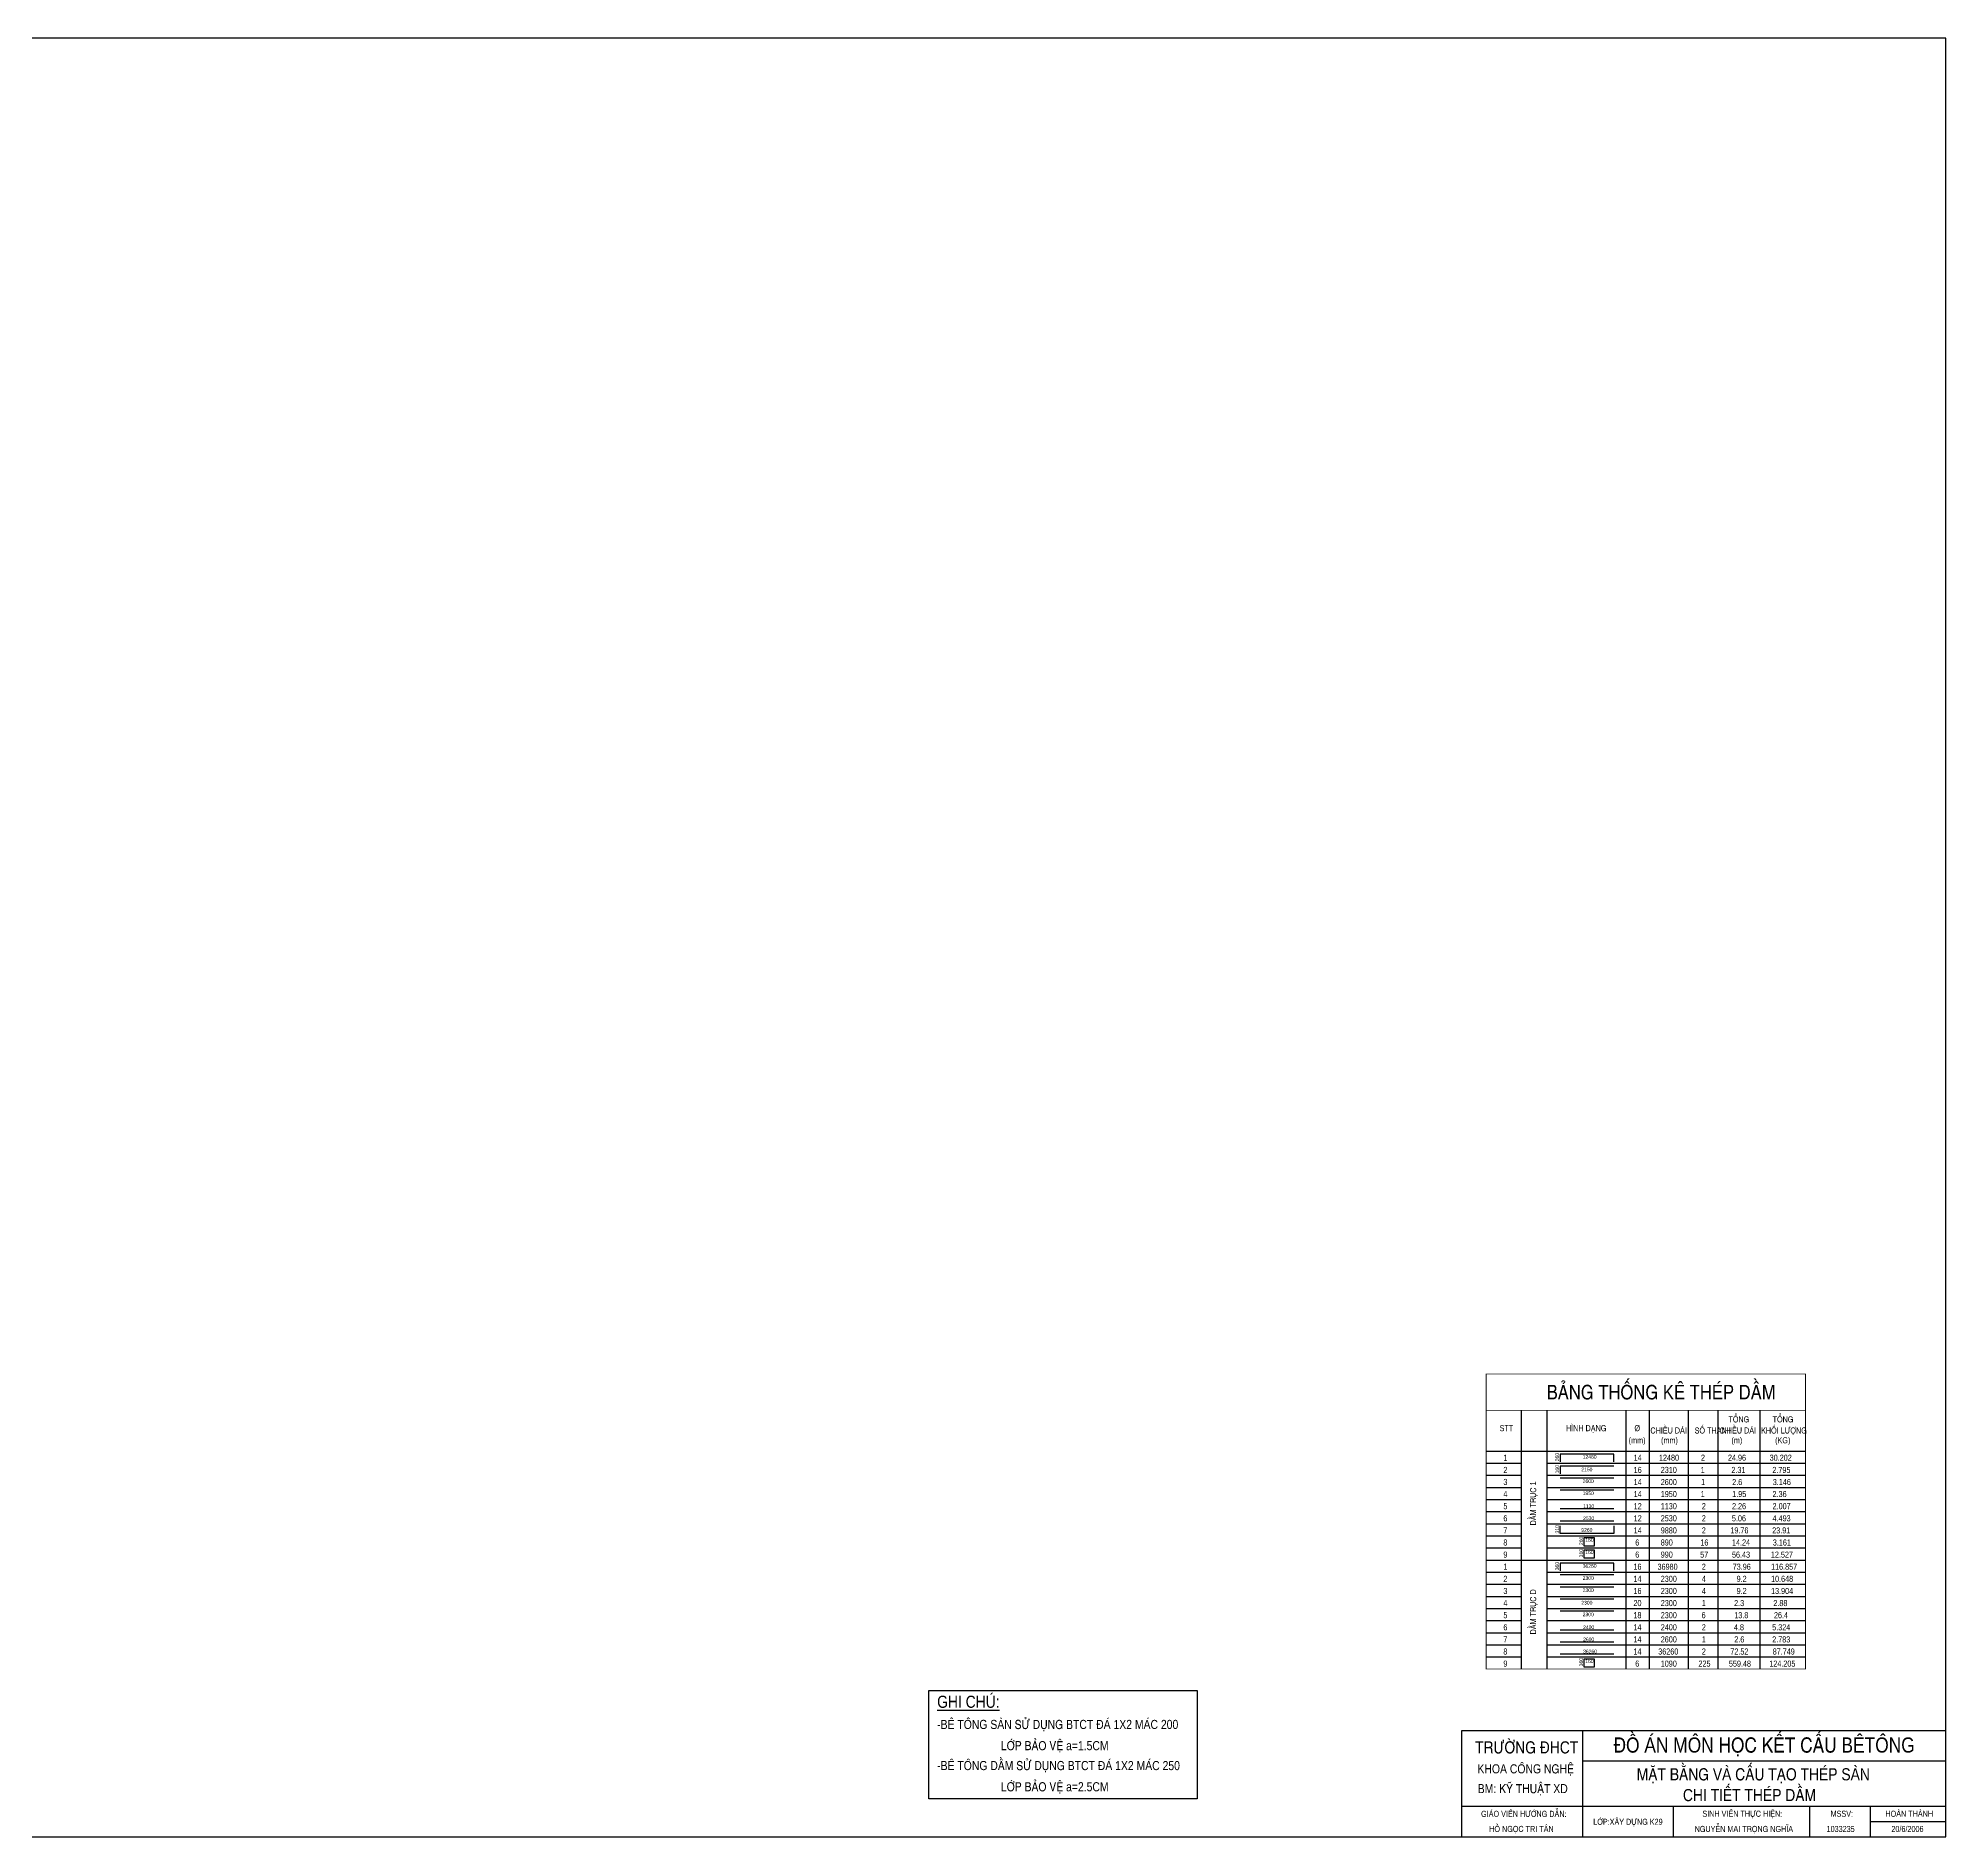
# Model space of a CAD drawing. Extents: x -317 to 4260, y -2056 to 757.
# Drawn here: x 313 to 943, y -909 to -315 of the extents above; entities that cross this region are included whole.
import ezdxf

# ---------------------------------------------------------------- set-up
doc = ezdxf.new("R2010")
doc.units = 0
doc.header["$MEASUREMENT"] = 0
for name, color, linetype in [('cot', 8, 'CONTINUOUS'), ('TEXT', 7, 'CONTINUOUS'), ('THEP', 6, 'CONTINUOUS'), ('TUONG', 7, 'CONTINUOUS')]:
    doc.layers.add(name, color=color, linetype=linetype)
doc.styles.add('DIM-NEW', font='VHELVCN.TTF')

msp = doc.modelspace()

# ---------------------------------------------------------------- linework, layer by layer
at = {"layer": 'cot', "lineweight": -2, "ltscale": 10}
for p, q in [((791.412, -785.891), (802.937, -785.891)), ((811.457, -785.891), (896.881, -785.891)), ((791.412, -789.891), (802.937, -789.891)), ((811.457, -789.891), (896.881, -789.891)), ((791.412, -793.891), (802.937, -793.891)), ((791.412, -797.891), (802.937, -797.891)), ((811.457, -793.891), (896.881, -793.891)), ((811.457, -797.891), (896.881, -797.891)), ((791.412, -801.891), (802.937, -801.891)), ((791.412, -805.891), (802.937, -805.891)), ((811.457, -801.891), (896.881, -801.891)), ((811.457, -805.891), (896.881, -805.891)), ((791.412, -809.891), (802.937, -809.891)), ((811.457, -809.891), (896.881, -809.891)), ((791.412, -813.891), (802.937, -813.891)), ((811.457, -813.891), (896.881, -813.891)), ((791.412, -821.891), (802.937, -821.891)), ((811.457, -821.891), (896.881, -821.891)), ((791.412, -825.891), (802.937, -825.891)), ((791.412, -829.891), (802.937, -829.891)), ((811.457, -825.891), (896.881, -825.891)), ((811.457, -829.891), (896.881, -829.891)), ((791.412, -833.891), (802.937, -833.891)), ((791.412, -837.891), (802.937, -837.891)), ((811.457, -833.891), (896.881, -833.891)), ((811.457, -837.891), (896.881, -837.891)), ((791.412, -841.891), (802.937, -841.891)), ((811.457, -841.891), (896.881, -841.891)), ((791.412, -845.891), (802.937, -845.891)), ((791.412, -849.891), (802.937, -849.891)), ((811.457, -845.891), (896.881, -845.891)), ((811.457, -849.891), (896.881, -849.891))]:
    msp.add_line(p, q, dxfattribs=at)
at = {"layer": 'TEXT', "ltscale": 10}
msp.add_lwpolyline([(103.231, -909.296), (943.231, -909.296), (943.231, -315.296), (103.231, -315.296)], close=True, dxfattribs=at)
at = {"layer": 'THEP'}
for p, q in [((823.231, -874.296), (823.231, -909.296)), ((943.231, -899.296), (783.231, -899.296)), ((853.231, -899.296), (853.231, -909.296)), ((898.231, -899.296), (898.231, -909.296)), ((918.231, -899.296), (918.231, -909.296)), ((943.231, -904.296), (918.231, -904.296))]:
    msp.add_line(p, q, dxfattribs=at)
at = {"layer": 'THEP', "ltscale": 10}
for points in [[(833.573, -785.431), (833.573, -782.898), (833.573, -782.898), (832.823, -782.898), (815.82, -782.898), (815.82, -782.898), (815.82, -785.431)], [(833.573, -786.898), (832.823, -786.898), (815.82, -786.898), (815.82, -786.898), (815.82, -789.431)], [(833.573, -790.795), (832.823, -790.795), (816.57, -790.795), (815.82, -790.795)], [(833.573, -794.795), (832.823, -794.795), (816.57, -794.795), (815.82, -794.795)], [(833.573, -801.002), (832.823, -801.002), (816.57, -801.002), (815.82, -801.002)], [(833.573, -805.002), (832.823, -805.002), (816.57, -805.002), (815.82, -805.002)], [(833.573, -806.602), (833.573, -809.135), (833.573, -809.135), (832.823, -809.135), (815.82, -809.135), (815.82, -809.135), (815.82, -806.602)], [(833.573, -821.431), (833.573, -818.898), (833.573, -818.898), (832.823, -818.898), (815.82, -818.898), (815.82, -818.898), (815.82, -821.431)], [(833.573, -822.795), (832.823, -822.795), (816.57, -822.795), (815.82, -822.795)], [(833.573, -826.795), (832.823, -826.795), (816.57, -826.795), (815.82, -826.795)], [(833.573, -830.795), (832.823, -830.795), (816.57, -830.795), (815.82, -830.795)], [(833.573, -834.795), (832.823, -834.795), (816.57, -834.795), (815.82, -834.795)], [(833.573, -841.002), (832.823, -841.002), (816.57, -841.002), (815.82, -841.002)], [(833.573, -845.002), (832.823, -845.002), (816.57, -845.002), (815.82, -845.002)], [(833.573, -849.002), (832.823, -849.002), (816.57, -849.002), (815.82, -849.002)]]:
    msp.add_lwpolyline(points, dxfattribs=at)
at = {"layer": 'THEP'}
for points in [[(823.749, -810.424), (827.041, -810.424), (827.041, -813.252), (823.749, -813.252), (823.749, -810.424)], [(823.749, -814.466), (827.041, -814.466), (827.041, -817.293), (823.749, -817.293), (823.749, -814.466)], [(823.749, -850.466), (827.041, -850.466), (827.041, -853.293), (823.749, -853.293), (823.749, -850.466)], [(607.369, -860.944), (695.948, -860.944), (695.948, -896.744), (607.369, -896.744)]]:
    msp.add_lwpolyline(points, close=True, dxfattribs=at)
for points in [[(943.231, -874.296), (783.231, -874.296), (783.231, -909.296)], [(943.231, -884.296), (823.231, -884.296)]]:
    msp.add_lwpolyline(points, dxfattribs=at)
at = {"layer": 'TUONG', "lineweight": -2, "ltscale": 10}
for p, q in [((802.937, -768.414), (802.937, -853.891)), ((811.457, -768.414), (811.457, -853.891)), ((837.5, -768.414), (837.5, -853.891)), ((845.21, -768.414), (845.21, -853.891)), ((858.148, -768.414), (858.148, -853.891)), ((867.972, -768.414), (867.972, -853.891)), ((881.842, -768.414), (881.842, -853.891)), ((791.412, -781.891), (896.881, -781.891)), ((791.412, -817.891), (896.881, -817.891))]:
    msp.add_line(p, q, dxfattribs=at)
at = {"layer": 'TUONG', "lineweight": -2, "ltscale": 10, "const_width": 0.25}
msp.add_lwpolyline([(791.412, -756.434), (791.412, -853.891), (896.881, -853.891), (896.881, -756.434)], close=True, dxfattribs=at)
msp.add_lwpolyline([(791.412, -768.414), (896.881, -768.414)], dxfattribs=at)

# ---------------------------------------------------------------- texts
at = {"layer": 'TEXT', "style": 'DIM-NEW'}
for s, height, p in [('BAÛNG THOÁNG KEÂ THEÙP DAÀM', 4.8, (811.403, -764.827)), ('STT', 2, (795.875, -775.325)), ('HÌNH DAÏNG', 2, (817.772, -775.325)), ('%%254', 2, (840.396, -775.325)), ('CHIEÀU DAØI', 2, (845.673, -776.096)), ('SOÁ THANH', 2, (860.272, -776.096)), ('CHIEÀU DAØI', 2, (868.547, -776.096)), ('TOÅNG ', 2, (871.435, -772.425)), ('KHOÁI LÖÔÏNG', 2, (882.205, -776.096)), ('TOÅNG ', 2, (886.027, -772.425)), ('(mm)', 2, (838.482, -779.333)), ('(mm)', 2, (849.187, -779.333)), ('(m)', 2, (872.437, -779.333)), ('(KG)', 2, (886.857, -779.333)), ('2', 2, (797.115, -789.126)), ('1', 2, (797.115, -785.126)), ('2150', 1.2, (822.846, -788.563)), ('12480', 1.2, (823.304, -784.433)), ('14', 2, (840.138, -785.091)), ('16', 2, (840.138, -789.126)), ('12480', 2, (848.489, -785.091)), ('2310', 2, (849.083, -789.126)), ('1', 2, (862.278, -789.126)), ('2', 2, (862.36, -785.091)), ('24.96', 2, (871.283, -785.091)), ('2.31', 2, (872.416, -789.126)), ('30.202', 2, (885.055, -785.091)), ('2.795', 2, (885.949, -789.126)), ('3', 2, (797.115, -793.091)), ('2600', 1.2, (823.304, -792.433)), ('14', 2, (840.138, -793.126)), ('2600', 2, (849.083, -793.126)), ('1', 2, (862.419, -793.126)), ('2.6', 2, (872.664, -793.126)), ('3.146', 2, (886.079, -793.126)), ('4', 2, (797.115, -797.091)), ('5', 2, (797.115, -801.091)), ('1950', 1.2, (823.304, -796.433)), ('1130', 1.2, (823.445, -800.679)), ('14', 2, (840.138, -797.091)), ('12', 2, (840.138, -801.091)), ('1950', 2, (849.083, -797.091)), ('1130', 2, (849.083, -801.091)), ('1', 2, (862.272, -797.091)), ('2', 2, (862.64, -801.091)), ('2.26', 2, (872.62, -801.091)), ('1.95', 2, (872.674, -797.091)), ('2.36', 2, (886.005, -797.091)), ('2.007', 2, (886.005, -801.091)), ('6', 2, (797.115, -805.091)), ('2530', 1.2, (823.445, -804.679)), ('12', 2, (840.138, -805.091)), ('2530', 2, (849.083, -805.091)), ('2', 2, (862.64, -805.091)), ('5.06', 2, (872.575, -805.091)), ('4.493', 2, (886.005, -805.091)), ('8', 2, (797.115, -813.091)), ('7', 2, (797.115, -809.091)), ('9260', 1.2, (822.846, -808.563)), ('160', 1.2, (824.152, -811.854)), ('14', 2, (840.138, -809.091)), ('6', 2, (840.658, -813.091)), ('890', 2, (849.083, -813.091)), ('9880', 2, (849.083, -809.091)), ('16', 2, (862.173, -813.091)), ('2', 2, (862.64, -809.091)), ('19.76', 2, (872.08, -809.091)), ('14.24', 2, (872.607, -813.091)), ('23.91', 2, (885.893, -809.091)), ('3.161', 2, (886.088, -813.091)), ('9', 2, (797.115, -817.091)), ('160', 1.2, (824.152, -815.896)), ('6', 2, (840.658, -817.091)), ('990', 2, (849.083, -817.091)), ('57', 2, (862.1, -817.091)), ('56.43', 2, (872.607, -817.091)), ('12.527', 2, (885.45, -817.091)), ('2', 2, (797.115, -825.091)), ('1', 2, (797.115, -821.091)), ('36260', 1.2, (823.304, -820.433)), ('2300', 1.2, (823.304, -824.433)), ('16', 2, (840.064, -821.091)), ('14', 2, (840.064, -825.091)), ('36980', 2, (848.014, -821.091)), ('2300', 2, (849.083, -825.091)), ('4', 2, (862.64, -825.091)), ('2', 2, (862.64, -821.091)), ('73.96', 2, (872.84, -821.091)), ('9.2', 2, (874.127, -825.091)), ('116.857', 2, (885.51, -821.091)), ('10.648', 2, (885.51, -825.091)), ('4', 2, (797.115, -833.091)), ('3', 2, (797.115, -829.091)), ('2300', 1.2, (822.846, -832.563)), ('2300', 1.2, (823.304, -828.433)), ('20', 2, (840.064, -833.091)), ('16', 2, (840.064, -829.091)), ('2300', 2, (849.083, -829.091)), ('2300', 2, (849.083, -833.091)), ('4', 2, (862.64, -829.091)), ('1', 2, (862.64, -833.091)), ('2.3', 2, (873.31, -833.091)), ('9.2', 2, (874.13, -829.091)), ('13.904', 2, (885.51, -829.091)), ('2.88', 2, (886.27, -833.091)), ('5', 2, (797.115, -837.091)), ('2300', 1.2, (823.304, -836.433)), ('18', 2, (840.064, -837.091)), ('2300', 2, (849.083, -837.091)), ('6', 2, (862.563, -837.091)), ('13.8', 2, (873.368, -837.091)), ('26.4', 2, (886.463, -837.091)), ('6', 2, (797.115, -841.091)), ('7', 2, (797.115, -845.091)), ('2400', 1.2, (823.445, -840.679)), ('2600', 1.2, (823.445, -844.679)), ('14', 2, (840.064, -841.091)), ('14', 2, (840.064, -845.091)), ('2400', 2, (849.083, -841.091)), ('2600', 2, (849.083, -845.091)), ('2', 2, (862.64, -841.091)), ('1', 2, (862.64, -845.091)), ('4.8', 2, (873.25, -841.091)), ('2.6', 2, (873.367, -845.091)), ('5.324', 2, (885.89, -841.091)), ('2.783', 2, (885.89, -845.091)), ('8', 2, (797.115, -849.091)), ('36260', 1.2, (823.445, -848.679)), ('14', 2, (840.064, -849.091)), ('36260', 2, (848.252, -849.091)), ('2', 2, (862.64, -849.091)), ('72.52', 2, (872.062, -849.091)), ('87.749', 2, (886.048, -849.091)), ('9', 2, (797.115, -853.091)), ('160', 1.2, (824.152, -851.896)), ('6', 2, (840.658, -853.091)), ('1090', 2, (849.083, -853.091)), ('225', 2, (861.534, -853.091)), ('559.48', 2, (871.582, -853.091)), ('124.205', 2, (884.93, -853.091)), ('%%UGHI CHUÙ:', 4, (610.119, -866.678)), ('-BEÂ TOÂNG SAØN SÖÛ DUÏNG BTCT ÑAÙ 1X2 MAÙC 200', 3, (610.119, -873.678)), ('ÑOÀ AÙN MOÂN HOÏC KEÁT CAÁU BEÂTOÂNG', 5, (833.506, -881.466)), ('LÔÙP BAÛO VEÄ a=1.5CM', 3, (631.175, -880.678)), ('TRÖÔØNG ÑHCT', 4, (787.736, -881.751)), ('-BEÂ TOÂNG DAÀM SÖÛ DUÏNG BTCT ÑAÙ 1X2 MAÙC 250', 3, (610.119, -887.254)), ('KHOA COÂNG NGHEÄ', 3, (788.554, -888.336)), ('MAËT BAÈNG VAØ CAÁU TAÏO THEÙP SAØN', 4, (841.158, -890.637)), ('LÔÙP BAÛO VEÄ a=2.5CM', 3, (631.175, -894.254)), ('BM: KYÕ THUAÄT XD', 3, (788.639, -894.868)), ('CHI TIEÁT THEÙP DAÀM', 4, (856.401, -897.502)), ('GIAÙO VIEÂN HÖÔÙNG DAÃN:', 2, (789.747, -902.705)), ('SINH VIEÂN THÖÏC HIEÄN:', 2, (862.831, -902.667)), ('MSSV:', 2, (905.163, -902.667)), ('HOAØN THAØNH', 2, (923.269, -902.667)), ('HOÀ NGOÏC TRI TAÂN', 2, (792.442, -907.689)), ('LÔÙP:XAÂY DÖÏNG K29', 2, (826.794, -905.328)), ('NGUYEÃN MAI TROÏNG NGHÓA', 2, (860.27, -907.689)), ('1033235', 2, (903.848, -907.689)), ('20/6/2006', 2, (925.252, -907.689))]:
    msp.add_text(s, height=height, dxfattribs=at).set_placement(p)
for s, height, p in [('260', 1.2, (815.471, -785.255)), ('160', 1.2, (815.471, -789.255)), ('DAÀM TRUÏC 1', 2, (807.924, -806.453)), ('310', 1.2, (815.471, -809.097)), ('260', 1.2, (823.4, -812.929)), ('310', 1.2, (823.4, -816.971)), ('360', 1.2, (815.471, -821.255)), ('DAÀM TRUÏC D', 2, (807.924, -842.453)), ('360', 1.2, (823.4, -852.971))]:
    msp.add_text(s, height=height, rotation=90, dxfattribs=at).set_placement(p)

doc.saveas('drawing.dxf')
